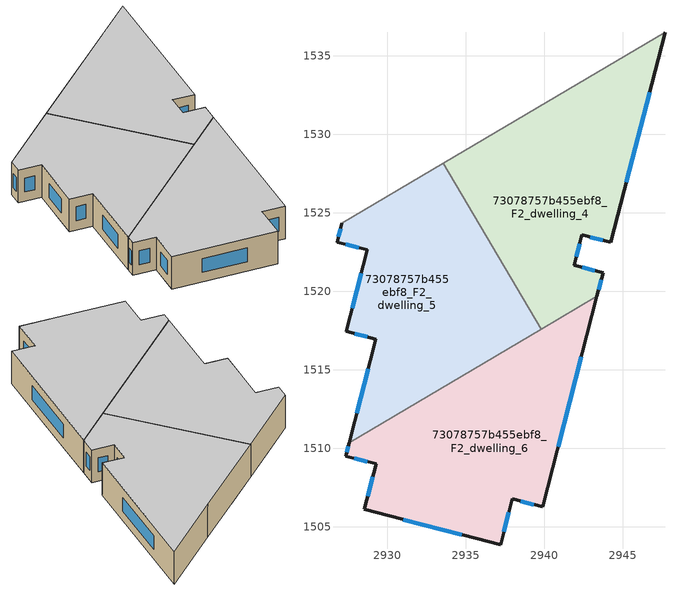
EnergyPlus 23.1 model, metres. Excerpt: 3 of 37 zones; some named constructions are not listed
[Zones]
73078757b455ebf8_F2_dwelling_4
 floor to 73078757b455ebf8_F1_dwelling_6 (EU_floor_Construction): 2945.64,1528.47 2944.26,1523.12 2942.42,1523.59 2941.92,1521.65 2943.76,1521.18 2943.37,1519.67 2939.82,1517.57 2935.71,1524.54 2937.19,1530.29 2937.61,1530.54 z6
 floor to 73078757b455ebf8_F1_dwelling_2 (EU_floor_Construction): 2937.19,1530.29 2935.81,1524.93 2935.42,1525.03 2933.58,1528.15 z6
 floor to 73078757b455ebf8_F1_dwelling_5 (EU_floor_Construction): 2947.71,1536.49 2945.64,1528.47 2937.61,1530.54 z6
 floor to 73078757b455ebf8_F1_dwelling_3 (EU_floor_Construction): 2935.81,1524.93 2935.71,1524.54 2935.42,1525.03 z6
 wall outside (EU_wall_Construction): 2943.37,1519.67 2943.76,1521.18 2941.92,1521.65 2942.42,1523.59 2944.26,1523.12 2947.71,1536.49 z6:9
 wall to 73078757b455ebf8_F2_dwelling_5 (EU_wall_Construction): 2933.58,1528.15 2939.82,1517.57 z6:9
 wall to 73078757b455ebf8_F2_dwelling_2 (EU_wall_Construction): 2947.71,1536.49 2941.5,1532.83 z6:9
 wall to 73078757b455ebf8_F2_dwelling_6 (EU_wall_Construction): 2939.82,1517.57 2943.37,1519.67 z6:9
 wall to 73078757b455ebf8_F2_dwelling_3 (EU_wall_Construction): 2941.5,1532.83 2933.58,1528.15 z6:9
 window (EU_Window_Construction): 2943.48,1520.1 2943.65,1520.75 / 2945.24,1526.94 2946.72,1532.67 / 2942.94,1523.45 2943.73,1523.25 / 2942.06,1522.21 2942.28,1523.04 / 2943.23,1521.31 2942.44,1521.52 z6.86:8.14
 ceiling to 73078757b455ebf8_F3_dwelling_4 (EU_floor_Construction): 2943.37,1519.67 2943.76,1521.18 2941.92,1521.65 2942.42,1523.59 2944.26,1523.12 2947.71,1536.49 2933.58,1528.15 2939.82,1517.57 z9
73078757b455ebf8_F2_dwelling_5
 floor to 73078757b455ebf8_F1_dwelling_3 (EU_floor_Construction): 2935.42,1525.03 2935.71,1524.54 2932.86,1513.46 2927.59,1510.35 2929.29,1516.95 2927.4,1517.44 2928.73,1522.63 2926.81,1523.13 2927.12,1524.34 2930.45,1526.31 z6
 floor to 73078757b455ebf8_F1_dwelling_6 (EU_floor_Construction): 2935.71,1524.54 2939.82,1517.57 2938.8,1516.97 2934.08,1518.19 z6
 floor to 73078757b455ebf8_F1_dwelling_7 (EU_floor_Construction): 2938.8,1516.97 2932.86,1513.46 2934.08,1518.19 z6
 floor to 73078757b455ebf8_F1_dwelling_2 (EU_floor_Construction): 2933.58,1528.15 2935.42,1525.03 2930.45,1526.31 z6
 wall outside (EU_wall_Construction): 2927.12,1524.34 2926.81,1523.13 2928.73,1522.63 2927.4,1517.44 2929.29,1516.95 2927.59,1510.35 z6:9
 wall to 73078757b455ebf8_F2_dwelling_3 (EU_wall_Construction): 2933.58,1528.15 2927.12,1524.34 z6:9
 wall to 73078757b455ebf8_F2_dwelling_6 (EU_wall_Construction): 2927.59,1510.35 2939.82,1517.57 z6:9
 window (EU_Window_Construction): 2927.94,1517.3 2928.75,1517.09 / 2928.35,1521.15 2927.78,1518.92 / 2927.36,1522.99 2928.18,1522.77 / 2927.03,1524 2926.9,1523.47 / 2928.8,1515.07 2928.07,1512.24 z6.86:8.14
 ceiling to 73078757b455ebf8_F3_dwelling_5 (EU_floor_Construction): 2939.82,1517.57 2933.58,1528.15 2927.12,1524.34 2926.81,1523.13 2928.73,1522.63 2927.4,1517.44 2929.29,1516.95 2927.59,1510.35 z9
73078757b455ebf8_F2_dwelling_6
 floor to 73078757b455ebf8_F1_dwelling_7 (EU_floor_Construction): 2942.43,1516.04 2939.91,1506.26 2937.98,1506.76 2937.23,1503.86 2930.81,1505.51 2932.86,1513.46 2938.8,1516.97 z6
 floor to 73078757b455ebf8_F1_dwelling_3 (EU_floor_Construction): 2932.86,1513.46 2930.81,1505.51 2928.55,1506.09 2929.3,1509 2927.37,1509.5 2927.59,1510.35 z6
 floor to 73078757b455ebf8_F1_dwelling_6 (EU_floor_Construction): 2943.37,1519.67 2942.43,1516.04 2938.8,1516.97 z6
 wall outside (EU_wall_Construction): 2927.59,1510.35 2927.37,1509.5 2929.3,1509 2928.55,1506.09 2937.23,1503.86 2937.98,1506.76 2939.91,1506.26 2943.37,1519.67 z6:9
 window (EU_Window_Construction): 2931.03,1505.45 2934.75,1504.49 / 2929.09,1508.17 2928.77,1506.92 / 2927.92,1509.35 2928.75,1509.14 / 2927.52,1510.11 2927.43,1509.74 / 2940.9,1510.09 2942.38,1515.83 / 2938.53,1506.62 2939.36,1506.4 / 2937.44,1504.69 2937.76,1505.93 z6.86:8.14
 ceiling to 73078757b455ebf8_F3_dwelling_6 (EU_floor_Construction): 2939.91,1506.26 2943.37,1519.67 2927.59,1510.35 2927.37,1509.5 2929.3,1509 2928.55,1506.09 2937.23,1503.86 2937.98,1506.76 z9
[SCHEDULE:FILE] Column Number=1; Rows to Skip at Top=0; Number of Hours of Data=8760; Column Separator=Comma; Interpolate to Timestep=No; Minutes per Item=60; Adjust Schedule for Daylight Savings=Yes
Name | File
EU_Step8_GainSchedule_73078757b455ebf8_F0_dwelling_5_f000 | ../../schedules/73078757b455ebf8/73078757b455ebf8_F0_dwelling_5_f000_gain.csv
EU_Step8_GainSchedule_73078757b455ebf8_F0_dwelling_6_f000 | ../../schedules/73078757b455ebf8/73078757b455ebf8_F0_dwelling_6_f000_gain.csv
EU_Step8_GainSchedule_73078757b455ebf8_F0_dwelling_7_f000 | ../../schedules/73078757b455ebf8/73078757b455ebf8_F0_dwelling_7_f000_gain.csv
EU_Step8_GainSchedule_73078757b455ebf8_F1_dwelling_0_f000 | ../../schedules/73078757b455ebf8/73078757b455ebf8_F1_dwelling_0_f000_gain.csv
EU_Step8_GainSchedule_73078757b455ebf8_F1_dwelling_1_f000 | ../../schedules/73078757b455ebf8/73078757b455ebf8_F1_dwelling_1_f000_gain.csv
EU_Step8_GainSchedule_73078757b455ebf8_F1_dwelling_2_f000 | ../../schedules/73078757b455ebf8/73078757b455ebf8_F1_dwelling_2_f000_gain.csv
EU_Step8_GainSchedule_73078757b455ebf8_F1_dwelling_3_f000 | ../../schedules/73078757b455ebf8/73078757b455ebf8_F1_dwelling_3_f000_gain.csv
EU_Step8_GainSchedule_73078757b455ebf8_F1_dwelling_4_f000 | ../../schedules/73078757b455ebf8/73078757b455ebf8_F1_dwelling_4_f000_gain.csv
EU_Step8_GainSchedule_73078757b455ebf8_F1_dwelling_5_f000 | ../../schedules/73078757b455ebf8/73078757b455ebf8_F1_dwelling_5_f000_gain.csv
EU_Step8_GainSchedule_73078757b455ebf8_F1_dwelling_6_f000 | ../../schedules/73078757b455ebf8/73078757b455ebf8_F1_dwelling_6_f000_gain.csv
EU_Step8_GainSchedule_73078757b455ebf8_F1_dwelling_7_f000 | ../../schedules/73078757b455ebf8/73078757b455ebf8_F1_dwelling_7_f000_gain.csv
EU_Step8_GainSchedule_73078757b455ebf8_F2_dwelling_0_f000 | ../../schedules/73078757b455ebf8/73078757b455ebf8_F2_dwelling_0_f000_gain.csv
EU_Step8_GainSchedule_73078757b455ebf8_F2_dwelling_1_f000 | ../../schedules/73078757b455ebf8/73078757b455ebf8_F2_dwelling_1_f000_gain.csv
EU_Step8_GainSchedule_73078757b455ebf8_F2_dwelling_2_f000 | ../../schedules/73078757b455ebf8/73078757b455ebf8_F2_dwelling_2_f000_gain.csv
EU_Step8_GainSchedule_73078757b455ebf8_F2_dwelling_3_f000 | ../../schedules/73078757b455ebf8/73078757b455ebf8_F2_dwelling_3_f000_gain.csv
EU_Step8_GainSchedule_73078757b455ebf8_F2_dwelling_4_f000 | ../../schedules/73078757b455ebf8/73078757b455ebf8_F2_dwelling_4_f000_gain.csv
EU_Step8_GainSchedule_73078757b455ebf8_F2_dwelling_5_f000 | ../../schedules/73078757b455ebf8/73078757b455ebf8_F2_dwelling_5_f000_gain.csv
EU_Step8_GainSchedule_73078757b455ebf8_F2_dwelling_6_f000 | ../../schedules/73078757b455ebf8/73078757b455ebf8_F2_dwelling_6_f000_gain.csv
EU_Step8_GainSchedule_73078757b455ebf8_F3_dwelling_0_f000 | ../../schedules/73078757b455ebf8/73078757b455ebf8_F3_dwelling_0_f000_gain.csv
EU_Step8_GainSchedule_73078757b455ebf8_F3_dwelling_1_f000 | ../../schedules/73078757b455ebf8/73078757b455ebf8_F3_dwelling_1_f000_gain.csv
EU_Step8_GainSchedule_73078757b455ebf8_F3_dwelling_2_f000 | ../../schedules/73078757b455ebf8/73078757b455ebf8_F3_dwelling_2_f000_gain.csv
EU_Step8_GainSchedule_73078757b455ebf8_F3_dwelling_3_f000 | ../../schedules/73078757b455ebf8/73078757b455ebf8_F3_dwelling_3_f000_gain.csv
EU_Step8_GainSchedule_73078757b455ebf8_F3_dwelling_4_f000 | ../../schedules/73078757b455ebf8/73078757b455ebf8_F3_dwelling_4_f000_gain.csv
EU_Step8_GainSchedule_73078757b455ebf8_F3_dwelling_5_f000 | ../../schedules/73078757b455ebf8/73078757b455ebf8_F3_dwelling_5_f000_gain.csv
EU_Step8_GainSchedule_73078757b455ebf8_F3_dwelling_6_f000 | ../../schedules/73078757b455ebf8/73078757b455ebf8_F3_dwelling_6_f000_gain.csv
